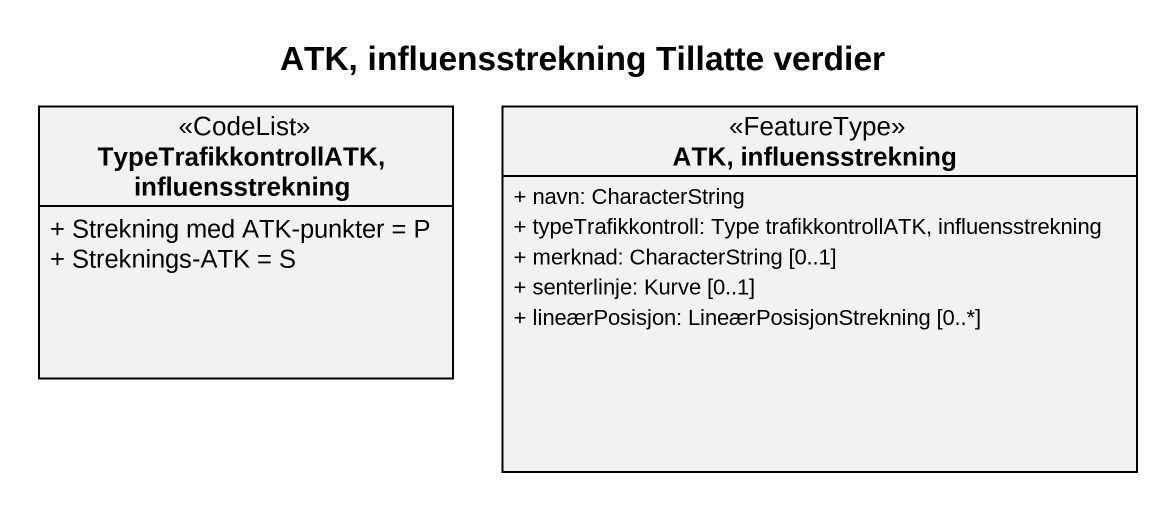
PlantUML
@startuml
title ATK, influensstrekning Tillatte verdier
hide circle
hide empty members
skinparam classAttributeIconSize 0
class "TypeTrafikkontrollATK, influensstrekning" as TypeTrafikkontrollATK <<CodeList>> {
  + Strekning med ATK-punkter = P
  + Streknings-ATK = S
}
class "ATK, influensstrekning" as ATK_influensstrekning <<FeatureType>> {
  + navn: CharacterString
  + typeTrafikkontroll: Type trafikkontrollATK, influensstrekning
  + merknad: CharacterString [0..1]
  + senterlinje: Kurve [0..1]
  + lineærPosisjon: LineærPosisjonStrekning [0..*]
}
@enduml
